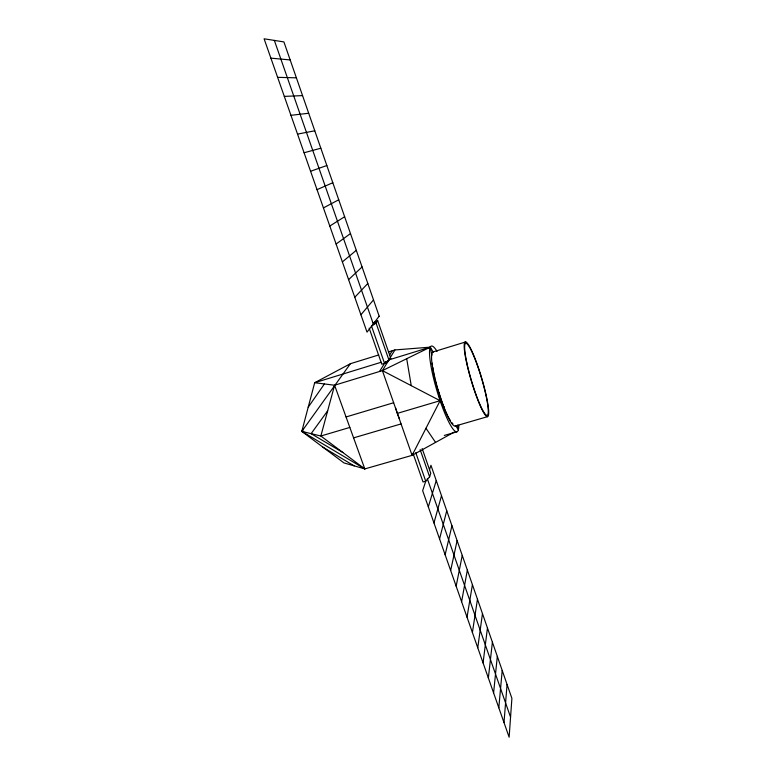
<?xml version="1.0" encoding="UTF-8"?>
<svg xmlns="http://www.w3.org/2000/svg" width="776" height="776" viewBox="0 0 776 776"><rect width="100%" height="100%" fill="white"/><g stroke="black" fill="none" stroke-linecap="round" stroke-linejoin="round"><path stroke-width="1.16" d="M503.993 722.534L507.067 684.442M498.813 707.77L502.208 670.454M493.594 692.91L497.319 656.37M488.356 677.962L492.401 642.208M483.07 662.908L487.454 627.959M477.754 647.756L482.468 613.622M472.409 632.508L477.463 599.198M467.026 617.163L472.419 584.687M461.604 601.72L467.346 570.088M456.152 586.171L462.244 555.393M450.652 570.515L457.113 540.61M445.133 554.762L451.942 525.73M439.565 538.903L446.743 510.763M433.959 522.937L441.515 495.699M428.323 506.864L436.257 480.548M429.526 469.655L430.952 465.299L511.898 698.351L509.134 737.2L422.648 490.684L425.743 481.207L429.632 476.823L430.767 473.263L422.163 448.538M438.188 390.241L440.108 400.697L412.095 455.357L364.807 468.917L343.962 462.923L301.806 431.388L314.687 382.723L350.412 363.701L378.698 354.962M381.161 362.266L314.687 382.723L334.592 385.235L382.393 370.618L394.916 349.947L430.292 347.153L433.202 352.071M379.561 371.481L385.623 361.606M389.426 355.389L392.268 350.762M308.198 407.225L324.416 383.955M327.666 410.814L311.118 433.658L342.856 452.486M350.412 363.701L301.806 431.388L364.807 468.917L334.592 385.235L320.847 436.015L364.807 468.917M390.435 357.338L377.728 320.798L376.05 323.029L371.558 326.182L384.547 363.343L388.892 359.889L430.292 347.153L431.766 355.204M465.716 341.925L433.648 351.751L432.203 352.779L431.572 356.31A38.732 6.441 73.4 0 0 437.577 389.125L444.085 408.225A38.732 6.441 73.4 0 0 455.25 426.034L455.638 425.52L458.344 429.836L457.452 425.151M360.927 314.765L373.508 299.885M354.787 297.266L367.805 283.473M348.599 279.651L362.072 266.954M342.381 261.9L356.291 250.328M336.105 244.033L350.48 233.586M373.217 322.903L377.728 320.798M329.79 226.039L344.631 216.737M454.193 432.125L412.095 455.357L382.393 370.618L430.292 347.153M323.437 207.91L338.734 199.781M317.025 189.654L332.807 182.709M310.575 171.273L326.841 165.521M388.883 351.809L394.916 349.947M387.311 362.499L381.792 364.196L369.182 328.18M346.048 416.954L393.655 402.734M349.83 427.43L320.847 436.015L301.806 431.388L303.193 429.448L301.806 431.388L304.095 432.164M397.37 413.356L440.108 400.697L444.289 407.381M353.604 437.868L401.076 423.919M455.25 426.034L487.541 416.663A38.984 5.364 73.4 0 0 475.426 359.56A38.984 5.364 73.4 0 0 466.357 361.655A38.984 5.364 73.4 0 0 487.541 416.663M444.289 435.443L456.918 431.795M304.085 152.756L320.827 148.216M297.538 134.102L314.784 130.795M290.951 115.323L308.693 113.257M284.307 96.399L302.553 95.603M277.624 77.338L296.384 77.833M270.882 58.142L290.166 59.936M382.393 370.618L440.108 400.697M322.913 447.18L354.166 465.852M425.975 428.265L435.559 442.407M388.892 359.889L376.05 323.029L373.295 323.902L274.355 40.41M420.146 449.614L429.632 476.823M427.324 478.705L510.56 717.179M415.761 452.65L425.743 481.207L423.036 481.974L413.036 453.436M406.702 358.716L411.251 385.653M452.903 423.812A37.326 6.208 73.4 0 1 451.68 422.445M450.332 420.495A37.326 6.208 73.4 0 1 447.849 415.985M447.325 414.917A37.326 6.208 73.4 0 1 444.541 408.613M444.076 407.449A37.326 6.208 73.4 0 1 440.826 398.621L437.819 389.067A37.326 6.208 73.4 0 1 435.278 379.503M435.006 378.349A37.326 6.208 73.4 0 1 433.58 371.675M433.396 370.637A37.326 6.208 73.4 0 1 432.824 367.223M432.523 365.098A37.326 6.208 73.4 0 1 432.29 363.129M399.359 418.768A44.358 9.021 73.4 0 1 395.488 407.71M388.194 361.606A44.358 9.021 73.4 0 1 390.978 358.648M458.8 425.17A44.727 7.44 73.4 0 1 446.685 417.595A44.727 7.44 73.4 0 1 430.36 362.198A44.727 7.44 73.4 0 1 437.053 351.373M379.173 316.191L367.019 332.147L264.102 38.8L283.909 41.914L379.173 316.191M466.715 362.208A37.568 5.17 73.4 0 0 487.134 415.305A37.568 5.17 73.4 0 0 475.504 360.365A37.568 5.17 73.4 0 0 466.715 362.208"/></g></svg>
